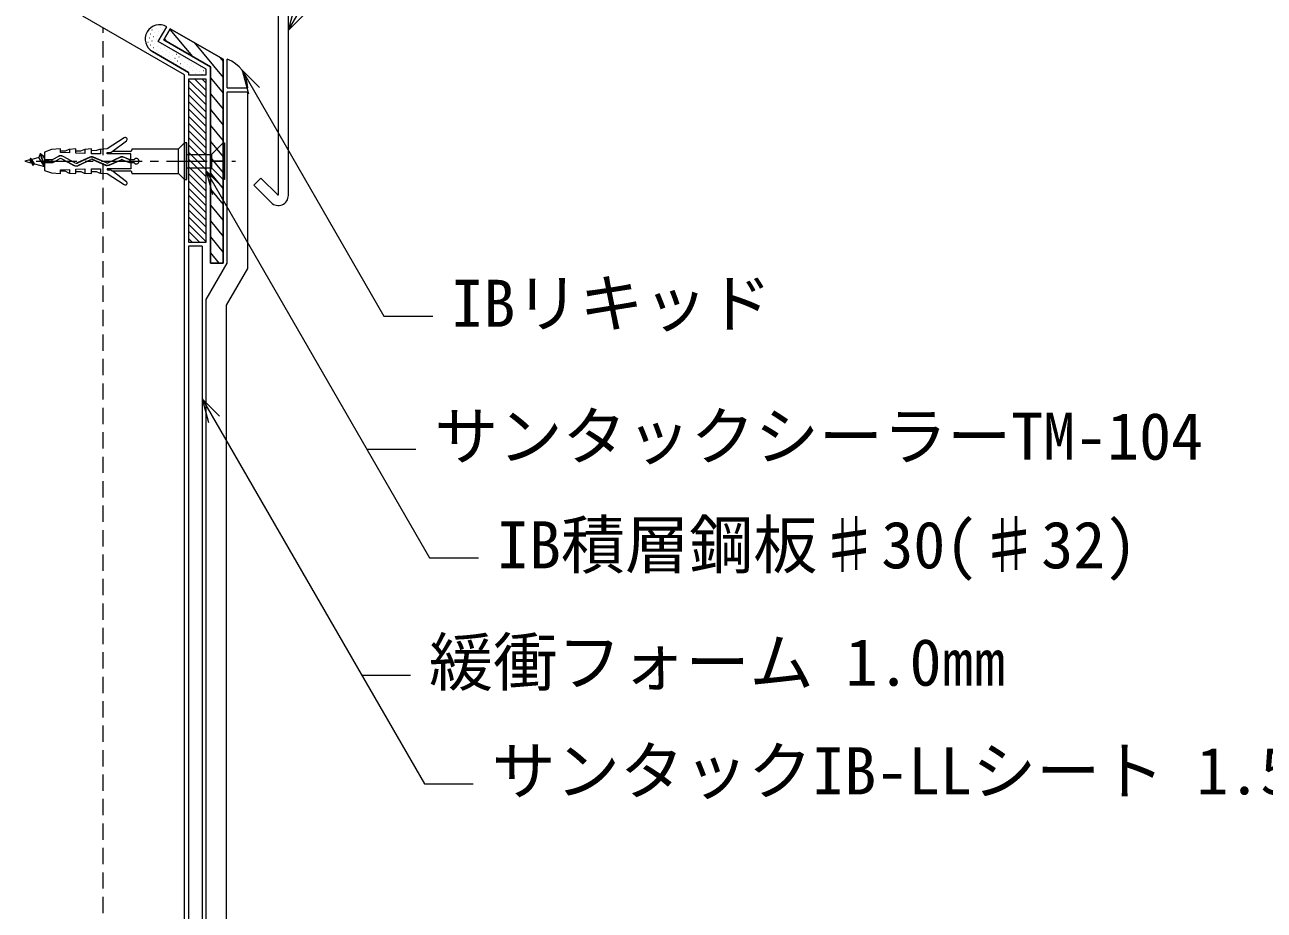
# Model space of a CAD drawing. Units: millimetres, scale not verified. Extents: x -840 to 840, y -594 to 594.
# Drawn here: x -198.6 to 105.7, y -120.2 to 97 of the extents above; entities that cross this region are included whole.
import ezdxf
from ezdxf.enums import TextEntityAlignment as Align

# ---------------------------------------------------------------- set-up
doc = ezdxf.new("R2010")
doc.units = ezdxf.units.MM
doc.header["$LTSCALE"] = 2
doc.linetypes.add('CHAIN1', pattern=[8, 5, -1, 1, -1])
doc.linetypes.add('DASHED2', pattern=[3, 2, -1])
for name, color, linetype, lineweight in [('0-0_寸法線', 7, 'Continuous', 5), ('0-1_文字', 5, 'Continuous', 5), ('0-2_シーリング(IBｼﾘｺｰﾝ)', 7, 'Continuous', 5), ('0-8_躯体', 7, 'Continuous', 5), ('0-9_実線', 7, 'Continuous', 5), ('0-A_中心線', 2, 'CHAIN1', 5), ('0-B_部材(積層鋼板)', 4, 'Continuous', 5), ('0-C_部材(ﾋﾞｽ類)', 7, 'Continuous', 5), ('0-D_ブチルﾃｰﾌﾟ', 4, 'Continuous', 5), ('0-E_IBｼｰﾄ', 7, 'Continuous', 5), ('0-F_IBリキッド', 7, 'Continuous', 5), ('1-0_緩衝フォーム', 7, 'Continuous', 5)]:
    doc.layers.add(name, color=color, linetype=linetype, lineweight=lineweight)
doc.styles.add('ＭＳ ゴシック', font='')
doc.styles.get('ＭＳ ゴシック').set_extended_font_data('MS Gothic')

msp = doc.modelspace()

# ---------------------------------------------------------------- linework, layer by layer
at = {"layer": '0-0_寸法線'}
for p, q in [((-133.865, 95.73), (-97.466, 158.776)), ((-114.59, -7.073), (-102.59, -7.073)), ((-115.887, -62.538), (-103.887, -62.538))]:
    msp.add_line(p, q, dxfattribs=at)
at = {"layer": '0-0_寸法線', "linetype": 'DASHED2'}
msp.add_line((-179.365, -282.936), (-179.365, 96.295), dxfattribs=at)
at = {"layer": '0-0_寸法線'}
for points in [[(-129.622, 99.973), (-133.865, 95.73), (-132.312, 101.526)], [(-145.243, 85.878), (-110.405, 25.536), (-98.405, 25.536)], [(-141.001, 81.635), (-145.243, 85.878), (-143.69, 80.082)], [(-154.031, 61.242), (-99.194, -33.741), (-87.194, -33.741)], [(-149.789, 56.999), (-154.031, 61.242), (-152.479, 55.446)], [(-155.031, 5.263), (-100.49, -89.206), (-88.49, -89.206)], [(-150.789, 1.02), (-155.031, 5.263), (-153.479, -0.533)]]:
    msp.add_lwpolyline(points, dxfattribs=at)
at = {"layer": '0-2_シーリング(IBｼﾘｺｰﾝ)'}
for p, q in [((-168.687, 94.477), (-168.667, 94.477)), ((-168.355, 95.471), (-168.335, 95.471)), ((-167.692, 94.809), (-167.672, 94.809)), ((-167.361, 95.803), (-167.341, 95.803)), ((-166.698, 95.14), (-166.678, 95.14)), ((-166.367, 96.134), (-166.347, 96.134)), ((-166.035, 94.477), (-166.015, 94.477)), ((-165.704, 95.471), (-165.684, 95.471)), ((-165.372, 96.466), (-165.352, 96.466)), ((-165.041, 94.809), (-165.021, 94.809)), ((-164.851, 94.619), (-164.831, 94.619)), ((-164.709, 95.803), (-164.689, 95.803)), ((-164.378, 96.797), (-164.358, 96.797)), ((-164.366, 95.46), (-164.346, 95.46)), ((-163.881, 96.3), (-163.861, 96.3)), ((-168.355, 92.82), (-168.335, 92.82)), ((-168.024, 93.814), (-168.004, 93.814)), ((-167.692, 92.157), (-167.672, 92.157)), ((-167.361, 93.151), (-167.341, 93.151)), ((-167.029, 94.146), (-167.009, 94.146)), ((-167.029, 91.494), (-167.009, 91.494)), ((-166.698, 92.488), (-166.678, 92.488)), ((-166.367, 93.483), (-166.347, 93.483)), ((-166.035, 91.825), (-166.015, 91.825)), ((-165.704, 92.82), (-165.684, 92.82)), ((-165.372, 93.814), (-165.352, 93.814)), ((-165.337, 93.779), (-165.317, 93.779)), ((-165.041, 92.157), (-165.021, 92.157)), ((-164.378, 91.494), (-164.358, 91.494)), ((-168.024, 91.163), (-168.004, 91.163)), ((-167.483, 90.622), (-167.463, 90.622)), ((-158.365, 85.326), (-167.254, 90.458)), ((-166.367, 90.831), (-166.347, 90.831)), ((-165.704, 90.168), (-165.684, 90.168)), ((-165.372, 91.163), (-165.352, 91.163)), ((-165.041, 89.505), (-165.021, 89.505)), ((-164.709, 90.5), (-164.689, 90.5)), ((-164.378, 88.842), (-164.358, 88.842)), ((-164.271, 88.735), (-164.251, 88.735)), ((-164.046, 89.837), (-164.026, 89.837)), ((-163.715, 90.831), (-163.695, 90.831)), ((-163.383, 89.174), (-163.363, 89.174)), ((-163.052, 90.168), (-163.032, 90.168)), ((-162.721, 91.163), (-162.701, 91.163)), ((-162.721, 88.511), (-162.701, 88.511)), ((-162.389, 89.505), (-162.369, 89.505)), ((-162.058, 90.5), (-162.038, 90.5)), ((-161.726, 88.842), (-161.706, 88.842)), ((-161.395, 89.837), (-161.375, 89.837)), ((-160.732, 89.174), (-160.712, 89.174)), ((-160.069, 88.511), (-160.049, 88.511)), ((-159.075, 88.842), (-159.055, 88.842)), ((-162.058, 87.848), (-162.038, 87.848)), ((-161.395, 87.185), (-161.375, 87.185)), ((-161.134, 86.924), (-161.114, 86.924)), ((-161.063, 88.179), (-161.043, 88.179)), ((-160.4, 87.517), (-160.38, 87.517)), ((-159.737, 86.854), (-159.717, 86.854)), ((-159.406, 87.848), (-159.386, 87.848)), ((-159.075, 86.191), (-159.055, 86.191)), ((-158.743, 87.185), (-158.723, 87.185)), ((-158.412, 88.179), (-158.392, 88.179)), ((-158.412, 85.528), (-158.392, 85.528)), ((-158.365, 85.326), (-158.365, 84.748)), ((-158.08, 86.522), (-158.06, 86.522)), ((-157.749, 87.517), (-157.729, 87.517)), ((-157.417, 85.859), (-157.397, 85.859)), ((-157.086, 86.854), (-157.066, 86.854)), ((-156.423, 86.191), (-156.403, 86.191)), ((-156.091, 87.185), (-156.071, 87.185)), ((-155.76, 85.528), (-155.74, 85.528)), ((-155.428, 86.522), (-155.408, 86.522)), ((-154.766, 85.859), (-154.746, 85.859)), ((-158.365, 84.748), (-154.031, 84.748)), ((-157.749, 84.865), (-157.729, 84.865)), ((-157.632, 84.748), (-157.612, 84.748)), ((-156.754, 85.196), (-156.734, 85.196)), ((-156.306, 84.748), (-156.286, 84.748)), ((-155.097, 84.865), (-155.077, 84.865)), ((-154.98, 84.748), (-154.96, 84.748)), ((-154.103, 85.196), (-154.083, 85.196)), ((-154.031, 85.125), (-154.011, 85.125))]:
    msp.add_line(p, q, dxfattribs=at)
for points in [[(-154.031, 86.171), (-165.805, 92.968), (-163.721, 96.576)], [(-154.031, 84.748), (-154.031, 86.171), (-165.805, 92.968), (-163.721, 96.576)], [(-167.254, 90.458), (-158.365, 85.326), (-158.365, 84.748), (-154.031, 84.748), (-154.031, 86.171)]]:
    msp.add_lwpolyline(points, dxfattribs=at)
msp.add_arc((-165.488, 93.517), 3.533, 60, 240, dxfattribs=at)
msp.add_arc((-165.488, 93.517), 3.533, 60, 240, dxfattribs=at)
at = {"layer": '0-8_躯体'}
for p, q in [((-159.365, 84.748), (-184.365, 99.182)), ((-159.365, -282.936), (-159.365, 84.748))]:
    msp.add_line(p, q, dxfattribs=at)
at = {"layer": '0-9_実線'}
for p, q in [((-136.365, 110.022), (-136.365, 55.32)), ((-133.865, 55.2), (-133.865, 110.064))]:
    msp.add_line(p, q, dxfattribs=at)
msp.add_lwpolyline([(-136.45, 55.285), (-140.607, 59.442), (-142.375, 57.675), (-138.133, 53.432)], dxfattribs=at)
for centre, radius in [((-136.365, 55.2), 2.5), ((-136.415, 55.32), 0.05)]:
    msp.add_arc(centre, radius, 225, 0, dxfattribs=at)
at = {"layer": '0-A_中心線'}
msp.add_line((-195.784, 63.576), (-146.886, 63.576), dxfattribs=at)
at = {"layer": '0-B_部材(積層鋼板)'}
for p, q in [((-162.939, 95.932), (-157.372, 89.254)), ((-164.271, 93.625), (-163.647, 92.877)), ((-156.974, 92.681), (-149.865, 84.154)), ((-150.699, 89.058), (-149.865, 88.058)), ((-153.031, 84.048), (-149.865, 80.249)), ((-153.031, 80.144), (-149.865, 76.345)), ((-153.031, 76.239), (-149.865, 72.441)), ((-153.031, 72.335), (-149.865, 68.537)), ((-153.031, 68.431), (-149.865, 64.632)), ((-153.031, 60.623), (-149.865, 56.824)), ((-153.031, 56.718), (-149.865, 52.92)), ((-153.031, 52.814), (-149.865, 49.016)), ((-153.031, 48.91), (-149.865, 45.111)), ((-153.031, 45.006), (-149.865, 41.207)), ((-153.031, 41.101), (-150.927, 38.576))]:
    msp.add_line(p, q, dxfattribs=at)
for points in [[(-164.439, 93.334), (-153.031, 86.748), (-153.031, 63.576), (-149.865, 63.576), (-149.865, 88.576), (-162.855, 96.076)], [(-153.031, 63.576), (-153.031, 38.576), (-149.865, 38.576), (-149.865, 63.576)]]:
    msp.add_lwpolyline(points, close=True, dxfattribs=at)
at = {"layer": '0-B_部材(積層鋼板)', "color": 7}
msp.add_lwpolyline([(-153.031, 38.576), (-153.031, 86.748), (-164.439, 93.334), (-162.855, 96.076), (-149.865, 88.576), (-149.865, 38.576)], close=True, dxfattribs=at)
at = {"layer": '0-B_部材(積層鋼板)'}
msp.add_lwpolyline([(-153.031, 64.527), (-152.239, 63.576), (-149.865, 60.728)], dxfattribs=at)
at = {"layer": '0-C_部材(ﾋﾞｽ類)'}
for p, q in [((-159.365, 68.074), (-159.365, 59.079)), ((-149.865, 68.076), (-149.865, 59.076)), ((-196.822, 63.103), (-197.349, 63.909)), ((-196.64, 62.628), (-197.211, 64.268)), ((-196.54, 62.628), (-197.111, 64.268)), ((-196.225, 62.943), (-196.878, 64.035)), ((-193.763, 62.283), (-195.168, 64.493)), ((-193.763, 62.403), (-194.814, 65.414)), ((-193.763, 62.69), (-194.714, 65.414)), ((-193.763, 64.869), (-194.084, 64.784)), ((-192.061, 63.933), (-193.763, 63.913)), ((-192.061, 63.9), (-192.061, 63.933)), ((-190.336, 64.747), (-191.703, 64.022)), ((-190.32, 64.718), (-191.687, 63.992)), ((-191.371, 63.431), (-190.054, 64.159)), ((-191.355, 63.402), (-190.037, 64.13)), ((-189.494, 64.136), (-186.526, 62.549)), ((-189.479, 64.165), (-186.51, 62.579)), ((-186.28, 63.172), (-189.201, 64.718)), ((-186.263, 63.2), (-189.186, 64.748)), ((-182.629, 64.542), (-185.694, 63.163)), ((-182.616, 64.512), (-185.68, 63.133)), ((-185.372, 62.585), (-182.358, 64.033)), ((-185.365, 62.551), (-182.344, 64.003)), ((-181.983, 64.009), (-178.817, 62.638)), ((-181.97, 64.039), (-178.804, 62.669)), ((-178.564, 63.151), (-181.763, 64.52)), ((-178.551, 63.182), (-181.75, 64.55)), ((-175.184, 64.537), (-178.092, 63.189)), ((-175.171, 64.507), (-178.078, 63.159)), ((-177.847, 62.672), (-174.894, 63.94)), ((-177.833, 62.642), (-174.881, 63.909)), ((-177.368, 65.756), (-177.109, 65.954)), ((-174.576, 63.913), (-173.125, 63.333)), ((-174.564, 63.944), (-173.136, 63.373)), ((-172.879, 63.949), (-174.329, 64.529)), ((-172.894, 63.991), (-174.318, 64.56)), ((-171.792, 63.925), (-172.583, 63.925)), ((-160.88, 60.576), (-160.88, 66.576)), ((-158.763, 65.246), (-153.109, 65.246)), ((-152.695, 61.906), (-152.695, 65.246)), ((-193.763, 63.24), (-192.061, 63.22)), ((-192.061, 63.22), (-192.061, 63.253)), ((-177.368, 61.397), (-177.109, 61.199)), ((-171.773, 63.892), (-172.583, 63.892)), ((-172.583, 63.261), (-171.773, 63.261)), ((-172.583, 63.228), (-171.792, 63.228)), ((-153.109, 61.906), (-158.763, 61.906))]:
    msp.add_line(p, q, dxfattribs=at)
for points in [[(-174.176, 69.325), (-178.374, 66.576), (-179.974, 66.488), (-179.974, 65.421), (-182.196, 65.421), (-182.196, 66.576), (-183.814, 66.488), (-183.814, 65.474), (-186.019, 65.545), (-186.019, 66.576), (-187.636, 66.488), (-187.636, 65.616), (-189.859, 65.688), (-189.859, 66.576), (-191.999, 66.469), (-193.763, 65.826), (-193.763, 61.326), (-191.999, 60.684), (-189.859, 60.576), (-189.859, 61.465), (-187.636, 61.536), (-187.636, 60.665), (-186.019, 60.576), (-186.019, 61.608), (-183.814, 61.679), (-183.814, 60.665), (-182.196, 60.576), (-182.196, 61.732), (-179.974, 61.732), (-179.974, 60.665), (-178.374, 60.576), (-174.176, 57.828)], [(-172.62, 65.954), (-177.109, 65.954), (-173.644, 68.602)], [(-160.821, 60.536), (-159.365, 59.079), (-158.763, 59.079), (-158.763, 68.074), (-159.365, 68.074), (-160.821, 66.617)], [(-152.402, 65.539), (-149.865, 68.076), (-149.565, 68.076), (-149.565, 59.076), (-149.865, 59.076), (-152.402, 61.614)], [(-193.763, 64.362), (-194.084, 64.784), (-194.714, 65.414), (-194.814, 65.414), (-195.168, 64.493), (-196.878, 64.035), (-197.111, 64.268), (-197.211, 64.268), (-197.349, 63.909), (-198.589, 63.576), (-196.822, 63.103), (-196.64, 62.628), (-196.54, 62.628), (-196.225, 62.943), (-193.763, 62.283)], [(-187.636, 66.488), (-187.814, 66.488), (-188.65, 66.043), (-189.859, 66.025)], [(-186.019, 66.096), (-184.81, 66.114), (-184.01, 66.488), (-183.814, 66.488)], [(-179.974, 66.488), (-180.223, 66.488), (-180.988, 66.185), (-182.196, 66.15)], [(-172.512, 63.925), (-172.512, 65.421), (-178.374, 65.421), (-178.374, 65.687), (-177.621, 65.687)], [(-160.963, 66.559), (-172.3, 66.559), (-172.3, 66.541), (-172.335, 66.47), (-172.335, 66.399), (-172.371, 66.327), (-172.418, 66.119)], [(-193.763, 63.9), (-192.786, 63.9), (-192.786, 63.253), (-193.763, 63.253)], [(-187.636, 60.665), (-187.814, 60.665), (-188.65, 61.11), (-189.859, 61.128)], [(-186.019, 61.056), (-184.81, 61.039), (-184.01, 60.665), (-183.814, 60.665)], [(-179.974, 60.665), (-180.223, 60.665), (-180.988, 60.968), (-182.196, 61.003)], [(-172.512, 63.228), (-172.512, 61.732), (-178.374, 61.732), (-178.374, 61.466), (-177.621, 61.466)], [(-173.644, 58.551), (-177.109, 61.199), (-172.62, 61.199)], [(-172.418, 61.034), (-172.371, 60.826), (-172.335, 60.754), (-172.335, 60.683), (-172.3, 60.612), (-172.3, 60.594), (-160.963, 60.594)]]:
    msp.add_lwpolyline(points, dxfattribs=at)
for centre, radius, start, end in [((-173.916, 68.959), 0.449, 307.38183, 125.39037), ((-192.061, 64.696), 0.763, 270, 297.95156), ((-192.061, 64.696), 0.796, 270, 297.95156), ((-189.76, 63.663), 1.228, 62.09899, 117.95156), ((-189.76, 63.663), 1.194, 62.09899, 117.95156), ((-189.76, 63.639), 0.597, 61.87656, 119.41932), ((-189.76, 63.639), 0.564, 61.87656, 119.43109), ((-182.18, 63.543), 1.095, 66.84042, 114.22194), ((-182.18, 63.543), 1.062, 66.84042, 114.22194), ((-182.157, 63.614), 0.465, 66.27812, 115.66734), ((-182.157, 63.614), 0.431, 66.27812, 115.66734), ((-177.621, 66.187), 0.5, 270, 300.42714), ((-174.724, 63.543), 1.095, 68.2146, 114.87271), ((-174.724, 63.543), 1.062, 68.17187, 114.87271), ((-174.724, 63.543), 0.431, 68.20137, 113.23665), ((-174.724, 63.543), 0.398, 68.19323, 113.23665), ((-172.583, 64.688), 0.763, 245.97512, 270), ((-172.583, 64.688), 0.796, 248.19323, 270), ((-172.62, 66.161), 0.207, 270, 348.37519), ((-171.204, 63.576), 0.683, 210.64443, 149.35557), ((-171.204, 63.576), 0.65, 208.99242, 151.00758), ((-160.963, 66.759), 0.2, 270, 315), ((-153.109, 66.246), 1, 270, 315), ((-192.061, 64.68), 1.427, 270, 298.91197), ((-192.061, 64.68), 1.46, 270, 298.91198), ((-185.947, 63.632), 1.228, 241.85949, 298.27499), ((-185.947, 63.632), 1.194, 241.85925, 298.78795), ((-185.947, 63.667), 0.597, 236.07565, 296.59167), ((-185.947, 63.667), 0.564, 235.90086, 296.66039), ((-178.329, 63.765), 1.228, 246.58818, 293.8287), ((-178.329, 63.765), 1.194, 246.58818, 293.8287), ((-178.329, 63.7), 0.597, 246.84042, 294.87271), ((-178.329, 63.7), 0.564, 246.84042, 294.87271), ((-177.621, 60.966), 0.5, 59.57286, 90), ((-172.583, 64.688), 1.427, 247.19074, 270), ((-172.583, 64.688), 1.46, 248.19323, 270), ((-172.62, 60.992), 0.207, 11.62481, 90), ((-153.109, 60.906), 1, 45, 90), ((-173.916, 58.194), 0.449, 234.60963, 52.61817), ((-160.963, 60.394), 0.2, 45, 90)]:
    msp.add_arc(centre, radius, start, end, dxfattribs=at)
at = {"layer": '0-D_ブチルﾃｰﾌﾟ'}
for p, q in [((-158.365, 83.502), (-154.031, 79.169)), ((-156.843, 83.748), (-154.031, 80.937)), ((-155.075, 83.748), (-154.031, 82.705)), ((-158.365, 81.735), (-154.031, 77.401)), ((-158.365, 79.967), (-154.031, 75.633)), ((-158.365, 78.199), (-154.031, 73.866)), ((-158.365, 76.431), (-154.031, 72.098)), ((-158.365, 74.663), (-154.031, 70.33)), ((-158.365, 72.896), (-154.031, 68.562)), ((-158.365, 71.128), (-154.031, 66.795)), ((-158.365, 69.36), (-154.031, 65.027)), ((-158.365, 67.592), (-154.031, 63.259)), ((-158.365, 65.825), (-154.031, 61.491)), ((-158.365, 64.057), (-154.031, 59.724)), ((-158.365, 62.289), (-154.031, 57.956)), ((-158.365, 60.521), (-154.031, 56.188)), ((-158.365, 58.754), (-154.031, 54.42)), ((-158.365, 56.986), (-154.031, 52.652)), ((-158.365, 55.218), (-154.031, 50.885)), ((-158.365, 53.45), (-154.031, 49.117)), ((-158.365, 51.683), (-154.031, 47.349)), ((-158.365, 49.915), (-154.031, 45.581)), ((-158.365, 48.147), (-154.031, 43.814)), ((-158.365, 46.379), (-155.734, 43.748)), ((-158.365, 44.611), (-157.502, 43.748))]:
    msp.add_line(p, q, dxfattribs=at)
at = {"layer": '0-D_ブチルﾃｰﾌﾟ', "color": 7}
msp.add_lwpolyline([(-158.365, 83.748), (-158.365, 43.748), (-154.031, 43.748), (-154.031, 83.748)], close=True, dxfattribs=at)
at = {"layer": '0-D_ブチルﾃｰﾌﾟ'}
msp.add_lwpolyline([(-158.365, 83.748), (-158.365, 43.748), (-154.031, 43.748), (-154.031, 83.748)], close=True, dxfattribs=at)
at = {"layer": '0-E_IBｼｰﾄ'}
for p, q in [((-148.865, 38.576), (-148.865, 80.576)), ((-148.865, 80.576), (-143.865, 80.576)), ((-143.865, 37.237), (-143.865, 80.576)), ((-154.031, 29.628), (-148.865, 38.576)), ((-149.031, 28.288), (-143.865, 37.237)), ((-154.031, -256.432), (-154.031, 29.628)), ((-149.031, -254.612), (-149.031, 28.288))]:
    msp.add_line(p, q, dxfattribs=at)
at = {"layer": '0-F_IBリキッド'}
for q in [(-148.865, 88.576), (-143.865, 81.576)]:
    msp.add_line((-148.865, 81.576), q, dxfattribs=at)
msp.add_arc((-151.265, 81.576), 7.4, 0, 71.07536, dxfattribs=at)
at = {"layer": '1-0_緩衝フォーム'}
for p, q in [((-158.365, 42.748), (-158.365, -281.936)), ((-155.031, 42.748), (-158.365, 42.748)), ((-155.031, 42.748), (-155.031, -278.603))]:
    msp.add_line(p, q, dxfattribs=at)

# ---------------------------------------------------------------- texts
at = {"layer": '0-1_文字', "color": 7, "style": 'ＭＳ ゴシック'}
for s, p in [('IBリキッド', (-93.865, 19.477)), ('サンタックシーラーTM-104', (-98.05, -13.132)), ('IB積層鋼板♯30(♯32)', (-82.653, -39.8)), ('緩衝フォーム 1.0㎜', (-99.346, -68.597)), ('サンタックIB-LLシート 1.5㎜', (-83.95, -95.265))]:
    msp.add_text(s, height=11.54, dxfattribs=at).set_placement(p, align=Align.BOTTOM_LEFT)

doc.saveas('drawing.dxf')
